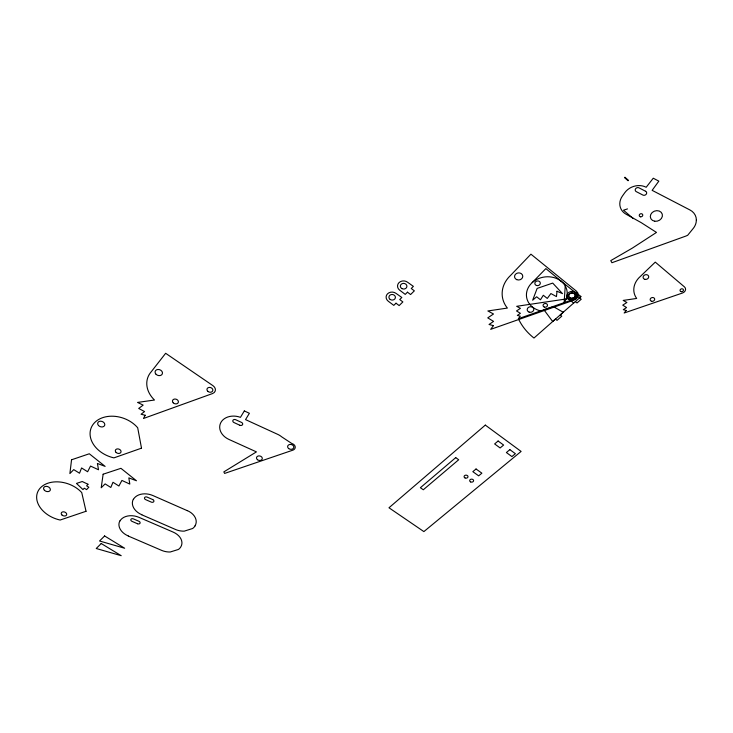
<?xml version="1.0" encoding="UTF-8"?>
<svg xmlns="http://www.w3.org/2000/svg" width="733" height="733" viewBox="0 0 733 733"><rect width="100%" height="100%" fill="white"/><g stroke="black" fill="none" stroke-linecap="round" stroke-linejoin="round"><path stroke-width="1.1" d="M565.244 285.962L564.126 302.637A20.451 17.308 -8 0 0 556.155 278.338A20.451 17.308 -8 0 0 527.971 288.234A20.451 17.308 -8 0 0 540.578 310.902M575.57 292.421L581.058 296.544L533.981 338.032A67.592 56.661 -10.3 0 1 518.387 318.699L520.247 316.18L517.315 315.419L520.403 313.33L516.518 310.957L520.43 308.355L516.683 306.312L580.701 296.819M532.185 282.617L545.865 268.608L561.231 281.28M104.608 535.97L99.551 541L124.656 548.238L104.526 535.915M101.246 543.529L96.234 548.504L121.211 555.687L101.163 543.474M518.387 318.699L574.379 299.037A4.261 3.583 -9.8 0 0 575.955 293.035L561.02 281.115M627.494 208.914L623.49 210.206L633.339 218.617M128.302 536.052L161.819 550.456A15.026 10.766 14.7 0 0 170.221 551.995L178.412 549.457A14.578 10.445 14.7 0 0 180.73 547.01A14.449 10.354 14.7 0 0 173.07 532.066L139.142 517.406A15.008 10.748 16.2 0 0 119.946 520.998M141.79 514.804L175.728 529.574A15.256 11.114 14.6 0 0 184.258 531.141L192.605 528.511A14.797 10.784 14.6 0 0 194.996 525.992M187.309 510.672L152.977 495.581A15.228 11.096 16.2 0 0 133.433 499.31M575.332 301.602L577.018 302.958L581.223 299.247L579.537 297.891M568.377 298.798L573.673 303.059M187.346 510.608A14.66 10.683 14.6 0 1 194.951 525.964M141.826 514.731A14.981 10.922 16.2 0 1 133.314 499.265M128.348 535.979A14.761 10.583 16.2 0 1 119.836 520.943M556.998 291.239L556.466 296.599L550.895 293.548L547.285 298.432L543.318 295.262L540.45 299.788L536.657 296.773L532.662 300.191L537.152 288.408L552.709 283.085L562.504 293.64L556.998 291.239M696.35 220.23L696.148 222.209A15.585 13.038 -20.1 0 1 693.445 228.174L687.673 235.284L685.822 236.09L611.927 262.726L610.763 260.618L632.277 248.148L656.484 232.425L641.164 222.612L626.541 214.476A15.549 13.331 -19.2 0 1 622.381 196.096L624.763 192.742A15.595 13.377 -19.6 0 1 646.194 187.263L653.25 178.22L658.839 181.133L652.141 190.351L689.927 209.959C693.775 211.846 696.542 215.878 696.35 220.23M71.55 459.783L69.892 473.555L73.749 469.615L79.512 473.225L81.592 467.956L87.621 471.75L90.525 466.078L98.524 469.771L97.407 463.467L105.131 466.39L89.298 453.773L71.55 459.783M103.133 474.214L101.209 487.775L105.131 483.899L110.802 487.463L112.983 482.277L118.911 486.016L121.916 480.436L129.814 484.082L128.825 477.879L136.457 480.766L120.936 468.323L103.133 474.214M145.198 415.263L143.448 418.497L212.561 393.548A5.8 4.6 16.5 0 0 213.01 385.705L165.649 353.288L151.346 371.631A28.056 22.045 18.3 0 0 154.48 400.026L137.557 402.426L143.155 405.12L138.702 408.455L144.566 411.57L141.066 414.246L145.198 415.263M244.327 410.929L240.442 417.343A15.824 12.333 14.1 0 0 220.789 422.666A15.824 12.333 14.1 0 0 228.925 439.424L256.431 451.885L223.84 471.887L224.61 473.426L292.623 450.245A4.535 3.528 10.8 0 0 295.216 446.873A4.535 3.528 10.8 0 0 291.816 443.511L281.701 436.85A15.686 12.186 11.9 0 0 277.688 434.348L245.537 419.615L249.394 413.284L244.327 410.929M493.419 325.617L490.698 329.346L573.994 300.118A6.395 5.369 -9.7 0 0 576.358 291.102L530.93 254.177L510.553 275.443A30.612 25.994 -7 0 0 507.373 308.071L487.876 310.957L493.501 313.999L487.747 317.865L493.575 321.393L489.03 324.49L493.419 325.617M626.229 310.444L624.168 313L682.496 293.017A4.407 3.583 -16.1 0 0 684.475 286.915L655.265 262.121L640.44 276.368A21.12 17.372 -14.9 0 0 636.684 298.441L623.187 300.42L626.889 302.5L622.738 305.139L626.559 307.548L623.279 309.674L626.229 310.444M87.969 484.247L86.631 485.842L88.84 487.216L86.604 489.617L84.286 488.215L82.957 489.571L76.479 483.432L82.224 481.526L87.969 484.247M396.012 303.205L393.795 305.386L388.233 301.19A6.075 5.223 5.4 0 1 387.537 293.805A6.075 5.223 5.4 0 1 396.095 293.42L401.831 297.488L399.732 299.559L402.866 301.932L399.146 305.579L396.012 303.205M407.475 292.183L405.23 294.391L399.65 290.149A6.121 5.296 4.3 0 1 398.99 282.663A6.121 5.296 4.3 0 1 407.63 282.269L413.385 286.383L411.25 288.481L414.347 290.854L410.572 294.547L407.475 292.183M563.191 312.24L560.287 314.998L561.762 316.18L557.043 320.339L555.385 319.121L552.627 321.457L543.987 309.867L553.452 306.66L563.191 312.24M624.983 177.313L624.58 177.698L628.062 180.721L628.474 180.345L624.983 177.313M485.319 425.103L388.976 507.777L423.876 531.599L521.108 451.436L485.319 425.103M455.734 457.63L420.375 487.729L423.298 489.763L458.684 459.756L455.734 457.63M498.11 441.019L494.638 443.941L500.126 447.955L503.608 445.05L498.11 441.019M476.047 468.992L472.831 471.667L478.658 475.845L481.874 473.179L476.047 468.992M509.866 449.65L506.384 452.536L511.9 456.577L515.391 453.7L509.866 449.65M141.506 448.165L113.936 457.868A27.176 20.405 19.2 0 1 93.43 423.958A27.176 20.405 19.2 0 1 137.694 427.77L141.506 448.165M86.036 511.277L60.143 520.036A26.058 18.536 19.2 0 1 39.545 488.838A26.058 18.536 19.2 0 1 81.73 492.567L86.036 511.277M137.502 523.738L131.995 521.346A1.942 1.402 16.4 0 1 130.932 519.349A1.942 1.402 16.4 0 1 133.406 518.891L138.922 521.282A1.942 1.402 16.1 0 1 139.985 523.27A1.942 1.402 16.1 0 1 137.502 523.738M152.721 499.567L147.141 497.111A1.979 1.448 16.4 0 0 144.612 497.597A1.979 1.448 16.4 0 0 145.684 499.649L151.255 502.096A1.97 1.439 16.1 0 0 153.783 501.619A1.97 1.439 16.1 0 0 152.721 499.567M239.792 425.241L233.992 422.556A2.08 1.631 14.3 0 1 232.975 420.284A2.08 1.631 14.3 0 1 235.705 419.725L241.514 422.41A2.08 1.622 13.9 0 1 242.522 424.682A2.08 1.622 13.9 0 1 239.792 425.241M645.617 191.276L639.002 187.85A2.465 2.117 -20.4 0 0 635.639 188.711A2.465 2.117 -20.4 0 0 636.281 191.643L642.878 195.051A2.465 2.107 -20.4 0 0 646.24 194.199A2.465 2.107 -20.4 0 0 645.617 191.276M570.531 298.468A3.299 2.776 -9.7 0 0 575.167 295.436A3.299 2.776 -9.7 0 0 569.981 293.695A3.299 2.776 -9.7 0 0 570.531 298.468M529.089 312.102A3.317 2.795 -6.2 0 0 533.789 309.198A3.317 2.795 -6.2 0 0 528.603 307.292A3.317 2.795 -6.2 0 0 529.089 312.102M516.701 279.621A4.123 3.546 -6.5 0 0 522.776 276.213A4.123 3.546 -6.5 0 0 516.499 273.473A4.123 3.546 -6.5 0 0 516.701 279.621M401.794 288.536A3.289 2.84 4.3 0 0 406.907 286.475A3.289 2.84 4.3 0 0 402.188 283.634A3.289 2.84 4.3 0 0 401.794 288.536M465.034 477.943A1.961 1.512 1.2 0 0 468.002 476.697A1.961 1.512 1.2 0 0 465.098 475.323A1.961 1.512 1.2 0 0 465.034 477.943M470.632 481.92A1.961 1.503 0.9 0 0 473.6 480.683A1.961 1.503 0.9 0 0 470.696 479.318A1.961 1.503 0.9 0 0 470.632 481.92M570.054 299.66A5.076 4.27 -9.7 0 0 576.981 294.785A5.076 4.27 -9.7 0 0 568.881 292.366A5.076 4.27 -9.7 0 0 570.054 299.66M570.695 298.304A3.372 2.831 -9.7 0 0 575.295 295.06A3.372 2.831 -9.7 0 0 569.917 293.466A3.372 2.831 -9.7 0 0 570.695 298.304M544.317 307.072A2.217 1.869 -7.4 0 0 547.487 305.111A2.217 1.869 -7.4 0 0 544.023 303.847A2.217 1.869 -7.4 0 0 544.317 307.072M536.428 285.458A2.749 2.346 -7.8 0 0 540.313 282.965A2.749 2.346 -7.8 0 0 535.988 281.417A2.749 2.346 -7.8 0 0 536.428 285.458M640.514 216.803A1.805 1.539 -18.6 0 0 642.722 214.732A1.805 1.539 -18.6 0 0 639.762 214.256A1.805 1.539 -18.6 0 0 640.514 216.803M654.706 221.229A6.166 5.223 -19.4 0 0 662.256 214.146A6.166 5.223 -19.4 0 0 652.15 212.552A6.166 5.223 -19.4 0 0 654.706 221.229M44.429 490.295A3.528 2.511 20 0 0 50.22 490.322A3.528 2.511 20 0 0 46.243 486.336A3.528 2.511 20 0 0 44.429 490.295M62.021 515.052A2.822 1.997 18.8 0 0 66.621 514.868A2.822 1.997 18.8 0 0 63.24 511.817A2.822 1.997 18.8 0 0 62.021 515.052M116.098 452.426A2.941 2.199 18.7 0 0 120.945 452.197A2.941 2.199 18.7 0 0 117.5 448.889A2.941 2.199 18.7 0 0 116.098 452.426M98.515 425.525A3.674 2.767 20.2 0 0 104.608 425.516A3.674 2.767 20.2 0 0 100.568 421.182A3.674 2.767 20.2 0 0 98.515 425.525M390.167 299.449A3.262 2.804 5.4 0 0 395.389 297.735A3.262 2.804 5.4 0 0 390.927 294.657A3.262 2.804 5.4 0 0 390.167 299.449M681.241 291.661A1.741 1.42 -16 0 0 683.422 289.755A1.741 1.42 -16 0 0 680.572 289.297A1.741 1.42 -16 0 0 681.241 291.661M644.967 279.355A2.84 2.355 -15 0 0 648.668 276.378A2.84 2.355 -15 0 0 644.078 275.37A2.84 2.355 -15 0 0 644.967 279.355M651.637 301.272A2.291 1.878 -14.2 0 0 654.661 298.927A2.291 1.878 -14.2 0 0 650.968 298.084A2.291 1.878 -14.2 0 0 651.637 301.272M156.056 374.297A3.793 2.987 19.5 0 0 162.323 373.885A3.793 2.987 19.5 0 0 157.934 369.469A3.793 2.987 19.5 0 0 156.056 374.297M173.208 402.811A3.042 2.373 17.8 0 0 178.266 402.545A3.042 2.373 17.8 0 0 174.802 399.027A3.042 2.373 17.8 0 0 173.208 402.811M207.824 391.321A2.996 2.373 16.4 0 0 212.762 390.744A2.996 2.373 16.4 0 0 209.134 387.418A2.996 2.373 16.4 0 0 207.824 391.321M288.71 448.605A3.134 2.437 10.8 0 0 293.786 447.561A3.134 2.437 10.8 0 0 289.691 444.491A3.134 2.437 10.8 0 0 288.71 448.605M257.448 459.701A2.932 2.254 12.3 0 0 262.24 458.904A2.932 2.254 12.3 0 0 258.511 455.935A2.932 2.254 12.3 0 0 257.448 459.701"/></g></svg>
